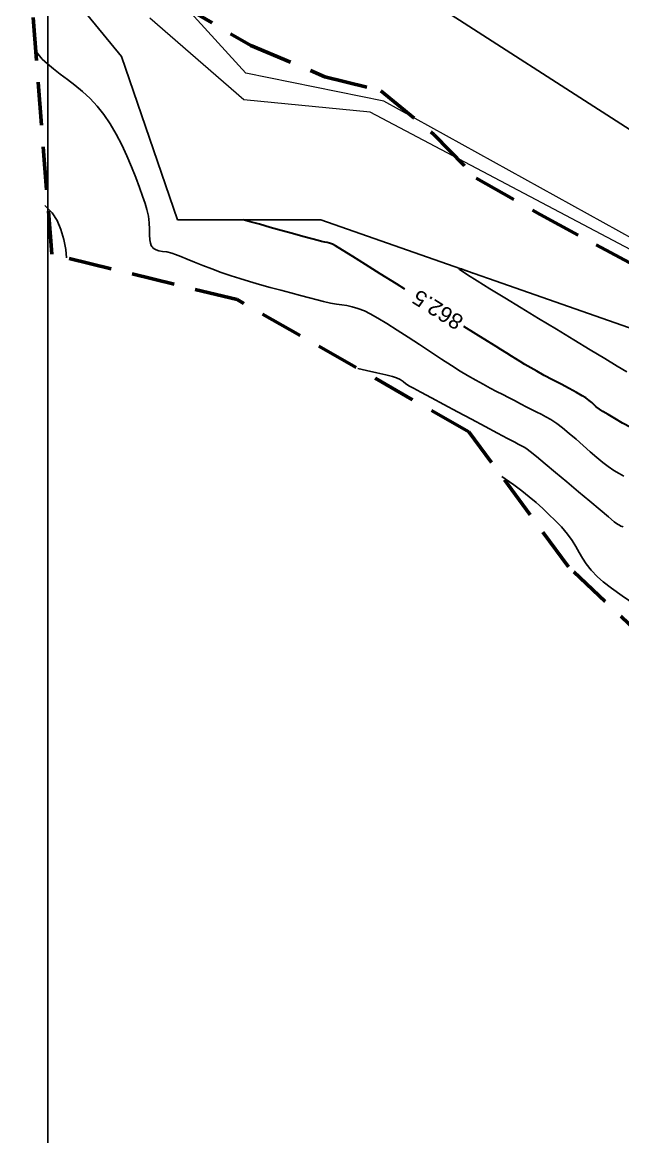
# Model space of a CAD drawing. Header units: metres. Extents: x -84 to 383, y -1857 to -1252.
# Drawn here: x -84.1 to -14.7, y -1456.6 to -1327.5 of the extents above; entities that cross this region are included whole.
import ezdxf

# ---------------------------------------------------------------- set-up
doc = ezdxf.new("R2010")
doc.units = ezdxf.units.M
doc.header["$MEASUREMENT"] = 0
doc.linetypes.add('DASHED', pattern=[0.75, 0.5, -0.25])
for name, color, linetype in [('CONT-MNR', 34, 'Continuous'), ('OGR', 41, 'Continuous'), ('steni1', 6, 'Continuous')]:
    doc.layers.add(name, color=color, linetype=linetype)
doc.layers.add('REGO', color=1, linetype='Continuous', lineweight=25)
doc.layers.add('znaci_voda', color=3, linetype='Continuous', lineweight=9)
doc.styles.get("Standard").update_dxf_attribs({"font": 'arial.ttf'})

msp = doc.modelspace()

# ---------------------------------------------------------------- linework, layer by layer
at = {"layer": 'CONT-MNR'}
for p, q in [((-82.31, -1331.2, 35.54), (-82.6, -1330.76, 35.54)), ((-81.83, -1331.76), (-82.31, -1331.2)), ((-81.23, -1332.32), (-81.83, -1331.76)), ((-80.53, -1332.89), (-81.23, -1332.32)), ((-79.75, -1333.49), (-80.53, -1332.89)), ((-78.91, -1334.12), (-79.75, -1333.49)), ((-78.05, -1334.79), (-78.91, -1334.12)), ((-77.17, -1335.52), (-78.05, -1334.79)), ((-76.3, -1336.32), (-77.17, -1335.52)), ((-75.47, -1337.21), (-76.3, -1336.32)), ((-74.69, -1338.18), (-75.47, -1337.21)), ((-73.97, -1339.26), (-74.69, -1338.18)), ((-73.28, -1340.44), (-73.97, -1339.26)), ((-72.64, -1341.69), (-73.28, -1340.44)), ((-72.04, -1342.97), (-72.64, -1341.69)), ((-71.49, -1344.24), (-72.04, -1342.97)), ((-71, -1345.47), (-71.49, -1344.24)), ((-70.57, -1346.61), (-71, -1345.47)), ((-70.22, -1347.63), (-70.57, -1346.61)), ((-80.69, -1349.55), (-81.54, -1348.69)), ((-69.93, -1348.49), (-70.22, -1347.63)), ((-69.73, -1349.16), (-69.93, -1348.49)), ((-80.11, -1350.46), (-80.69, -1349.55)), ((-69.55, -1349.95), (-69.73, -1349.16)), ((-69.46, -1350.72), (-69.55, -1349.95)), ((-79.67, -1351.5), (-80.11, -1350.46)), ((-69.43, -1351.45), (-69.46, -1350.72)), ((-79.35, -1352.63), (-79.67, -1351.5)), ((-79.12, -1353.8), (-79.35, -1352.63)), ((-69.41, -1352.11), (-69.43, -1351.45)), ((-69.37, -1352.7), (-69.41, -1352.11)), ((-79.01, -1354.78), (-79.12, -1353.8)), ((-69.3, -1353.09), (-69.37, -1352.7)), ((-69.22, -1353.33), (-69.3, -1353.09)), ((-69.14, -1353.47), (-69.22, -1353.33)), ((-69.09, -1353.53), (-69.14, -1353.47)), ((-69.02, -1353.6), (-69.09, -1353.53)), ((-68.88, -1353.73, 35.54), (-69.02, -1353.6, 35.54)), ((-68.66, -1353.86, 35.54), (-68.88, -1353.73, 35.54)), ((-68.34, -1353.96), (-68.66, -1353.86)), ((-67.9, -1354.02), (-68.34, -1353.96)), ((-67.41, -1354.08), (-67.9, -1354.02)), ((-66.85, -1354.22), (-67.41, -1354.08)), ((-66.4, -1354.39), (-66.85, -1354.22)), ((-65.8, -1354.63), (-66.4, -1354.39)), ((-65.06, -1354.93), (-65.8, -1354.63)), ((-64.2, -1355.28), (-65.06, -1354.93)), ((-63.25, -1355.66), (-64.2, -1355.28)), ((-62.21, -1356.06), (-63.25, -1355.66)), ((-61.11, -1356.47), (-62.21, -1356.06)), ((-59.96, -1356.86), (-61.11, -1356.47)), ((-33.61, -1356.05), (-33.59, -1356.03)), ((-33.6, -1356.06), (-33.61, -1356.05)), ((-33.53, -1356.13), (-33.6, -1356.06)), ((-33.59, -1356.03), (-33.51, -1356.02)), ((-33.25, -1356.32), (-33.53, -1356.13)), ((-33.51, -1356.02), (-33.3, -1356.06)), ((-33.3, -1356.06), (-32.92, -1356.19)), ((-32.63, -1356.72), (-33.25, -1356.32)), ((-32.92, -1356.19), (-32.4, -1356.39)), ((-32.4, -1356.39), (-32.01, -1356.53)), ((-58.96, -1357.18), (-59.96, -1356.86)), ((-57.86, -1357.51), (-58.96, -1357.18)), ((-56.68, -1357.85), (-57.86, -1357.51)), ((-31.5, -1357.44), (-32.63, -1356.72)), ((-30.03, -1358.35), (-31.5, -1357.44)), ((-55.46, -1358.19), (-56.68, -1357.85)), ((-54.24, -1358.52), (-55.46, -1358.19)), ((-53.05, -1358.84), (-54.24, -1358.52)), ((-51.93, -1359.14), (-53.05, -1358.84)), ((-28.31, -1359.41), (-30.03, -1358.35)), ((-50.9, -1359.41), (-51.93, -1359.14)), ((-50.01, -1359.64), (-50.9, -1359.41)), ((-49.29, -1359.82), (-50.01, -1359.64)), ((-48.47, -1360.01), (-49.29, -1359.82)), ((-47.78, -1360.13), (-48.47, -1360.01)), ((-47.16, -1360.22), (-47.78, -1360.13)), ((-46.58, -1360.31), (-47.16, -1360.22)), ((-45.98, -1360.44), (-46.58, -1360.31)), ((-26.4, -1360.58), (-28.31, -1359.41)), ((-45.32, -1360.63), (-45.98, -1360.44)), ((-44.55, -1360.92), (-45.32, -1360.63)), ((-43.89, -1361.25), (-44.55, -1360.92)), ((-43.01, -1361.75), (-43.89, -1361.25)), ((-24.39, -1361.81), (-26.4, -1360.58)), ((-41.95, -1362.39), (-43.01, -1361.75)), ((-40.77, -1363.14), (-41.95, -1362.39)), ((-22.34, -1363.05), (-24.39, -1361.81)), ((-39.5, -1363.96), (-40.77, -1363.14)), ((-38.19, -1364.82), (-39.5, -1363.96)), ((-20.33, -1364.27), (-22.34, -1363.05)), ((-18.44, -1365.41), (-20.33, -1364.27)), ((-36.89, -1365.67), (-38.19, -1364.82)), ((-16.74, -1366.44), (-18.44, -1365.41)), ((-35.64, -1366.5), (-36.89, -1365.67)), ((-34.48, -1367.25), (-35.64, -1366.5)), ((-15.3, -1367.3), (-16.74, -1366.44)), ((-44.3, -1367.81), (-45.32, -1367.58)), ((-43.12, -1368.08), (-44.3, -1367.81)), ((-42.09, -1368.32), (-43.12, -1368.08)), ((-33.46, -1367.89), (-34.48, -1367.25)), ((-32.62, -1368.4), (-33.46, -1367.89)), ((-14.2, -1367.96), (-15.3, -1367.3)), ((-41.3, -1368.52), (-42.09, -1368.32)), ((-40.85, -1368.66), (-41.3, -1368.52)), ((-40.4, -1368.88), (-40.85, -1368.66)), ((-40.07, -1369.11), (-40.4, -1368.88)), ((-39.75, -1369.35), (-40.07, -1369.11)), ((-39.32, -1369.63), (-39.75, -1369.35)), ((-31.67, -1368.94), (-32.62, -1368.4)), ((-30.8, -1369.42), (-31.67, -1368.94)), ((-30, -1369.85), (-30.8, -1369.42)), ((-38.88, -1369.87), (-39.32, -1369.63)), ((-38.01, -1370.34), (-38.88, -1369.87)), ((-36.8, -1370.98), (-38.01, -1370.34)), ((-29.26, -1370.24), (-30, -1369.85)), ((-28.55, -1370.61), (-29.26, -1370.24)), ((-27.86, -1370.96), (-28.55, -1370.61)), ((-35.36, -1371.76), (-36.8, -1370.98)), ((-33.77, -1372.6), (-35.36, -1371.76)), ((-27.18, -1371.31), (-27.86, -1370.96)), ((-26.49, -1371.68), (-27.18, -1371.31)), ((-25.77, -1372.06), (-26.49, -1371.68)), ((-32.15, -1373.47), (-33.77, -1372.6)), ((-25.15, -1372.36), (-25.77, -1372.06)), ((-24.61, -1372.63), (-25.15, -1372.36)), ((-24.1, -1372.88), (-24.61, -1372.63)), ((-23.57, -1373.17), (-24.1, -1372.88)), ((-22.99, -1373.51), (-23.57, -1373.17)), ((-30.58, -1374.31), (-32.15, -1373.47)), ((-29.15, -1375.07), (-30.58, -1374.31)), ((-22.3, -1373.96), (-22.99, -1373.51)), ((-21.61, -1374.47), (-22.3, -1373.96)), ((-20.85, -1375.1), (-21.61, -1374.47)), ((-27.98, -1375.69), (-29.15, -1375.07)), ((-27.15, -1376.13), (-27.98, -1375.69)), ((-20.05, -1375.79), (-20.85, -1375.1)), ((-19.23, -1376.51), (-20.05, -1375.79)), ((-26.77, -1376.34), (-27.15, -1376.13)), ((-26.46, -1376.49), (-26.77, -1376.34)), ((-26.22, -1376.61), (-26.46, -1376.49)), ((-25.98, -1376.74), (-26.22, -1376.61)), ((-25.7, -1376.92), (-25.98, -1376.74)), ((-25.36, -1377.19), (-25.7, -1376.92)), ((-24.65, -1377.77), (-25.36, -1377.19)), ((-18.43, -1377.23), (-19.23, -1376.51)), ((-23.65, -1378.61), (-24.65, -1377.77)), ((-17.66, -1377.89), (-18.43, -1377.23)), ((-16.96, -1378.48), (-17.66, -1377.89)), ((-16.35, -1378.93), (-16.96, -1378.48)), ((-22.44, -1379.62), (-23.65, -1378.61)), ((-21.12, -1380.73), (-22.44, -1379.62)), ((-15.67, -1379.39), (-16.35, -1378.93)), ((-15.07, -1379.75), (-15.67, -1379.39)), ((-14.52, -1380.06), (-15.07, -1379.75)), ((-28.27, -1380.35), (-28.65, -1380.09)), ((-27.26, -1381.07), (-28.27, -1380.35)), ((-26.34, -1381.77), (-27.26, -1381.07)), ((-19.76, -1381.87), (-21.12, -1380.73)), ((-25.48, -1382.44), (-26.34, -1381.77)), ((-18.45, -1382.97), (-19.76, -1381.87)), ((-24.68, -1383.12), (-25.48, -1382.44)), ((-23.92, -1383.79), (-24.68, -1383.12)), ((-17.27, -1383.97), (-18.45, -1382.97)), ((-23.19, -1384.48), (-23.92, -1383.79)), ((-22.48, -1385.19), (-23.19, -1384.48)), ((-16.3, -1384.78), (-17.27, -1383.97)), ((-15.64, -1385.33), (-16.3, -1384.78)), ((-21.76, -1385.94), (-22.48, -1385.19)), ((-21.06, -1386.76), (-21.76, -1385.94)), ((-15.36, -1385.55), (-15.64, -1385.33)), ((-15.18, -1385.67), (-15.36, -1385.55)), ((-15.03, -1385.75), (-15.18, -1385.67)), ((-14.87, -1385.83), (-15.03, -1385.75)), ((-14.72, -1385.9), (-14.87, -1385.83)), ((-14.6, -1385.94), (-14.72, -1385.9)), ((-20.52, -1387.51), (-21.06, -1386.76)), ((-20.09, -1388.21), (-20.52, -1387.51)), ((-19.7, -1388.88), (-20.09, -1388.21)), ((-19.32, -1389.55), (-19.7, -1388.88)), ((-18.87, -1390.23), (-19.32, -1389.55)), ((-18.31, -1390.95), (-18.87, -1390.23)), ((-17.57, -1391.72), (-18.31, -1390.95)), ((-16.91, -1392.29), (-17.57, -1391.72)), ((-15.94, -1393.03), (-16.91, -1392.29)), ((-14.71, -1393.92), (-15.94, -1393.03)), ((-13.27, -1394.92), (-14.71, -1393.92))]:
    msp.add_line(p, q, dxfattribs=at)
at = {"layer": 'CONT-MNR', "lineweight": 30}
for p, q in [((-57.77, -1350.6), (-58.58, -1350.37)), ((-56.7, -1350.89), (-57.77, -1350.6)), ((-55.47, -1351.24), (-56.7, -1350.89)), ((-54.17, -1351.6), (-55.47, -1351.24)), ((-52.87, -1351.96), (-54.17, -1351.6)), ((-51.67, -1352.3), (-52.87, -1351.96)), ((-50.65, -1352.58), (-51.67, -1352.3)), ((-49.9, -1352.78), (-50.65, -1352.58)), ((-49.51, -1352.89), (-49.9, -1352.78)), ((-49.15, -1352.96), (-49.51, -1352.89)), ((-48.86, -1353.01), (-49.15, -1352.96)), ((-48.59, -1353.06), (-48.86, -1353.01)), ((-48.25, -1353.18), (-48.59, -1353.06)), ((-47.89, -1353.39), (-48.25, -1353.18)), ((-47.08, -1353.88), (-47.89, -1353.39)), ((-45.9, -1354.61), (-47.08, -1353.88)), ((-44.42, -1355.53), (-45.9, -1354.61)), ((-42.71, -1356.61), (-44.42, -1355.53)), ((-40.84, -1357.78), (-42.71, -1356.61)), ((-39.88, -1358.39), (-40.84, -1357.78)), ((-31.61, -1363.6), (-33.03, -1362.71)), ((-30.29, -1364.43), (-31.61, -1363.6)), ((-29.32, -1365.05), (-30.29, -1364.43)), ((-28.76, -1365.4), (-29.32, -1365.05)), ((-28.08, -1365.82), (-28.76, -1365.4)), ((-27.53, -1366.17), (-28.08, -1365.82)), ((-27.04, -1366.48), (-27.53, -1366.17)), ((-26.54, -1366.78), (-27.04, -1366.48)), ((-25.99, -1367.12), (-26.54, -1366.78)), ((-25.29, -1367.52), (-25.99, -1367.12)), ((-24.6, -1367.91), (-25.29, -1367.52)), ((-23.74, -1368.38), (-24.6, -1367.91)), ((-22.78, -1368.89), (-23.74, -1368.38)), ((-21.8, -1369.41), (-22.78, -1368.89)), ((-20.85, -1369.92), (-21.8, -1369.41)), ((-20, -1370.37), (-20.85, -1369.92)), ((-19.34, -1370.74), (-20, -1370.37)), ((-18.91, -1371), (-19.34, -1370.74)), ((-18.53, -1371.28), (-18.91, -1371)), ((-18.25, -1371.53), (-18.53, -1371.28)), ((-18, -1371.77), (-18.25, -1371.53)), ((-17.72, -1372.03), (-18, -1371.77)), ((-17.35, -1372.31), (-17.72, -1372.03)), ((-16.95, -1372.56), (-17.35, -1372.31)), ((-16.34, -1372.93), (-16.95, -1372.56)), ((-15.57, -1373.39), (-16.34, -1372.93)), ((-14.68, -1373.9), (-15.57, -1373.39)), ((-13.71, -1374.44), (-14.68, -1373.9))]:
    msp.add_line(p, q, dxfattribs=at)
at = {"layer": 'OGR'}
for p, q in [((-80.29, -1322.1), (-72.68, -1331.45)), ((-38.79, -1323.86), (-13.24, -1340.28)), ((-72.68, -1331.45), (-66.18, -1350.36)), ((-66.18, -1350.36), (-49.59, -1350.38)), ((-49.59, -1350.38), (5.8, -1369.76))]:
    msp.add_line(p, q, dxfattribs=at)
at = {"layer": 'REGO', "linetype": 'DASHED', "lineweight": 60, "ltscale": 10}
for p, q in [((-80.73, -1354.36), (-84.14, -1311.23)), ((-72.98, -1321.24), (-57.7, -1330.17)), ((-57.7, -1330.17), (-49.12, -1333.79)), ((-49.12, -1333.79), (-42.66, -1335.42)), ((-42.66, -1335.42), (-36.46, -1340.53)), ((-36.46, -1340.53), (-31.61, -1345.53)), ((-31.61, -1345.53), (-24.21, -1349.76)), ((-24.21, -1349.76), (-17.74, -1353.26)), ((-17.74, -1353.26), (-10.54, -1357.14)), ((-59.28, -1359.61), (-80.73, -1354.36)), ((-32.46, -1374.92), (-59.28, -1359.61)), ((-20.92, -1390.56), (-32.46, -1374.92)), ((-11.25, -1399.73), (-20.92, -1390.56))]:
    msp.add_line(p, q, dxfattribs=at)
at = {"layer": 'steni1'}
msp.add_line((-81.18, -1262.82), (-81.18, -1856.82), dxfattribs=at)
at = {"layer": 'znaci_voda'}
for p, q in [((-58.26, -1333.37), (-66.81, -1324.01)), ((-58.5, -1336.46), (-69.38, -1327.01)), ((-42.31, -1336.61), (-58.26, -1333.37)), ((-43.87, -1337.89), (-58.5, -1336.46)), ((-13.29, -1352.67), (-42.31, -1336.61)), ((-13.72, -1353.85), (-43.87, -1337.89))]:
    msp.add_line(p, q, dxfattribs=at)

# ---------------------------------------------------------------- texts
at = {"layer": 'OGR'}
msp.add_text('862.5', height=1.8, rotation=147.747, dxfattribs=at).set_placement((-32.93, -1361.71, 34.54))

doc.saveas('drawing.dxf')
